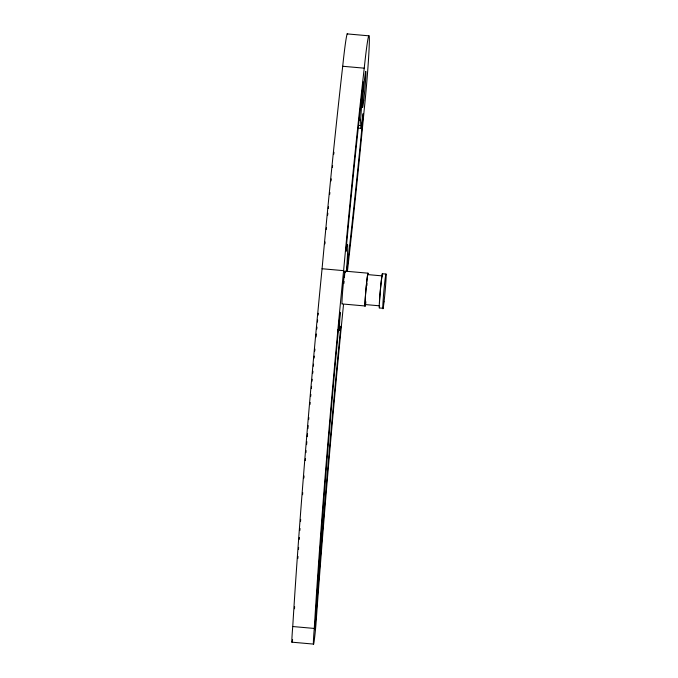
<?xml version="1.0" encoding="UTF-8"?>
<svg xmlns="http://www.w3.org/2000/svg" width="678" height="678" viewBox="0 0 678 678"><rect width="100%" height="100%" fill="white"/><g stroke="black" fill="none" stroke-linecap="round" stroke-linejoin="round"><path stroke-width="1.02" d="M346.729 271.59A399.452 14.526 -84.9 0 0 363.035 116.328L363.179 113.582L360.908 128.388L360.56 120.294L363.315 81.928L363.111 83.708A399.452 14.526 -84.9 0 0 346.45 245.775L345.916 251.445L346.509 247.563A43.265 1.576 -84.9 0 1 346.45 271.454M294.489 608.785L294.625 606.683M343.907 283.446L344.085 281.395M344.424 277.294L344.941 271.141L367.917 273.175M366.874 285.582L367.044 283.59M382.163 275.751L382.333 273.734L385.918 274.056M318.101 315.143L318.279 313.253M347.644 34.044A54.087 1.966 -84.9 0 0 342.704 66.266A413.877 15.052 -84.9 0 0 322.067 268.742L320.575 283.862A405.876 14.755 -84.9 0 0 292.743 626.531A18.026 0.653 -84.9 0 0 292.582 639.608M347.399 271.386A413.877 15.052 -84.9 0 0 364.137 110.412A54.087 1.966 -84.9 0 0 369.349 39.722A54.087 1.966 -84.9 0 0 364.239 68.173A413.877 15.052 -84.9 0 0 343.602 270.649L342.11 285.769A405.876 14.755 -84.9 0 0 314.278 628.438A18.026 0.653 -84.9 0 0 313.626 644.1L292.091 642.193M339.975 330.33L340.822 326.228L340.729 327.118A456.15 16.586 -84.9 0 0 315.889 617.243L314.829 629.718L316.228 607.539A391.452 14.238 -84.9 0 1 339.458 318.948L340.085 312.312L339.441 327.194L339.975 330.33L337.517 330.033M347.144 33.9L368.679 35.807M342.704 66.266L364.239 68.173M358.509 120.108L360.56 120.294M358.374 125.345L360.425 125.523M357.467 128.015L360.908 128.388M322.067 268.742L343.602 270.649M367.798 274.607L382.155 275.878A15.145 0.551 -84.9 0 0 380.722 286.794A15.145 0.551 -84.9 0 0 379.502 302.727M365.281 304.558L379.638 305.829M365.162 305.981L342.187 303.947A16.586 0.602 -84.9 0 1 343.17 285.226A16.586 0.602 -84.9 0 1 345.144 272.344M383.045 308.278L379.46 307.965A17.306 0.627 -84.9 0 1 380.485 288.43A17.306 0.627 -84.9 0 1 382.545 274.988M292.743 626.531L314.278 628.438M365.806 301.642A15.145 0.551 -84.9 0 1 365.671 293.337A15.145 0.551 -84.9 0 1 367.934 274.641M365.73 302.786A16.586 0.602 -84.9 0 1 365.756 291.565A16.586 0.602 -84.9 0 1 368.12 274.378M313.626 644.1A18.026 0.653 -84.9 0 0 315.965 624.107A441.725 16.06 -84.9 0 1 343.526 304.439M297.845 558.469A391.452 14.238 -84.9 0 1 297.989 556.384M298.49 549.324A391.452 14.238 -84.9 0 1 298.634 547.358M299.201 539.451A391.452 14.238 -84.9 0 1 299.345 537.459M299.862 530.467A391.452 14.238 -84.9 0 1 300.007 528.459M300.532 521.39A391.452 14.238 -84.9 0 1 300.685 519.365M302.566 494.72A391.452 14.238 -84.9 0 1 302.727 492.635M303.88 478.007A391.452 14.238 -84.9 0 1 304.049 475.905M305.278 460.548A391.452 14.238 -84.9 0 1 305.439 458.565M305.931 452.616A391.452 14.238 -84.9 0 1 306.092 450.624M306.583 444.649A391.452 14.238 -84.9 0 1 306.829 441.649M307.253 436.657A391.452 14.238 -84.9 0 1 307.498 433.649M307.922 428.64A391.452 14.238 -84.9 0 1 308.176 425.631M308.685 419.597A391.452 14.238 -84.9 0 1 308.863 417.589M309.982 404.495A391.452 14.238 -84.9 0 1 310.16 402.478M310.685 396.427A391.452 14.238 -84.9 0 1 310.863 394.41M311.397 388.358A391.452 14.238 -84.9 0 1 311.575 386.333M312.016 381.29A391.452 14.238 -84.9 0 1 312.202 379.273M312.736 373.214A391.452 14.238 -84.9 0 1 312.922 371.197M313.372 366.154A391.452 14.238 -84.9 0 1 313.558 364.137M314.1 358.094A391.452 14.238 -84.9 0 1 314.287 356.086M314.745 351.051A391.452 14.238 -84.9 0 1 314.931 349.043M316.041 337A391.452 14.238 -84.9 0 1 316.321 334M316.787 329A391.452 14.238 -84.9 0 1 316.982 326.999M317.448 322.016A391.452 14.238 -84.9 0 1 317.635 320.024M324.915 243.868A399.452 14.526 -84.9 0 1 325.093 241.936M326.279 229.452A399.452 14.526 -84.9 0 1 326.457 227.537M327.652 215.138A399.452 14.526 -84.9 0 1 327.838 213.239M328.296 208.502A399.452 14.526 -84.9 0 1 328.483 206.612M329.686 194.374A399.452 14.526 -84.9 0 1 329.872 192.501M331.025 180.975A399.452 14.526 -84.9 0 1 331.237 178.89M332.389 167.5A399.452 14.526 -84.9 0 1 332.601 165.449M333.754 154.203A399.452 14.526 -84.9 0 1 333.966 152.177M384.045 301.803A17.306 0.627 -84.9 0 0 386.079 274.098A17.306 0.627 -84.9 0 0 383.324 297.6A17.306 0.627 -84.9 0 0 384.045 301.803M363.73 100.369A18.026 0.653 -84.9 0 0 365.857 71.512A18.026 0.653 -84.9 0 0 362.984 95.996A18.026 0.653 -84.9 0 0 363.73 100.369"/></g></svg>
